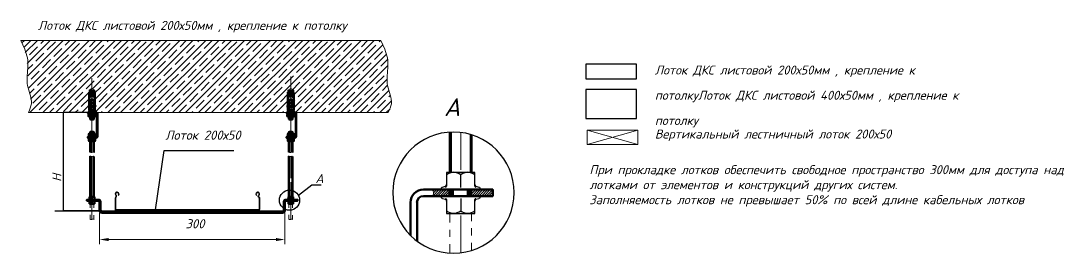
# Model space of a CAD drawing. Extents: x -260425 to 1294666, y -169889 to -2349.
# Drawn here: x 901547 to 930483, y -122259 to -115804 of the extents above; entities that cross this region are included whole.
import ezdxf

# ---------------------------------------------------------------- set-up
doc = ezdxf.new("R2010")
doc.units = 0
doc.header["$LTSCALE"] = 100
for name, color, linetype in [('PDF _0', 7, 'Continuous'), ('PDF _Доп элементы', 5, 'Continuous'), ('PDF _Лотки СКС', 1, 'Continuous'), ('PDF _Основная', 7, 'Continuous'), ('PDF _Ось', 7, 'Continuous'), ('PDF _Тонкая', 7, 'Continuous'), ('PDF _Э надписи свет', 7, 'Continuous')]:
    doc.layers.add(name, color=color, linetype=linetype)
doc.layers.add('PDF _Текст', color=7, linetype='Continuous', true_color=0xb82d00)
doc.styles.add('1ISOCPEUR', font='isocpeui.ttf', dxfattribs={"height": 250})

msp = doc.modelspace()

# ---------------------------------------------------------------- linework, layer by layer
at = {"layer": 'PDF _0', "lineweight": 30}
for points in [[(914167.1, -120429.7), (914154.4, -120421.3), (914145.9, -120412.8), (914139.6, -120400.1), (914135.3, -120383.2), (914135.3, -120084.7), (914135.3, -120055.1), (914135.3, -120031.8), (914135.3, -120023.3), (914135.3, -120017), (914135.3, -120014.9), (914135.3, -120012.8), (913356.4, -120012.8), (913356.4, -120017), (913356.4, -120023.3), (913356.4, -120031.8), (913356.4, -120055.1), (913356.4, -120084.7), (913356.4, -120383.2), (913354.3, -120400.1), (913347.9, -120412.8), (913337.3, -120421.3), (913326.8, -120429.7)], [(913745.9, -120429.7), (913745.9, -120421.3), (913745.9, -120412.8), (913745.9, -120383.2), (913745.9, -120084.7)], [(914228.5, -120493.2), (913265.4, -120493.2)], [(913326.8, -120770.5), (913246.3, -120745.1)], [(913326.8, -120736.7), (913337.3, -120743), (913347.9, -120753.6), (913354.3, -120766.3), (913356.4, -120781.1), (913356.4, -121081.7), (913356.4, -121111.3), (913356.4, -121132.5), (913356.4, -121141), (913356.4, -121147.3), (913356.4, -121151.5), (913356.4, -121153.7), (914135.3, -121153.7), (914135.3, -121147.3), (914135.3, -121141), (914135.3, -121132.5), (914135.3, -121111.3), (914135.3, -121081.7), (914135.3, -120781.1), (914139.6, -120766.3), (914145.9, -120753.6), (914154.4, -120743), (914167.1, -120736.7)], [(913745.9, -120736.7), (913745.9, -120743), (913745.9, -120753.6), (913745.9, -120781.1), (913745.9, -121081.7)], [(914247.5, -120745.1), (914165, -120770.5)]]:
    msp.add_lwpolyline(points, dxfattribs=at)
for points in [[(914135.2, -120083.1, 0.1527507), (913940.2, -120011.1, 0.1527507), (913746, -120083.1, 0.1527507), (913550.7, -120011.1, 0.1527507), (913354.4, -120083.1)], [(913264.1, -120491.4, -1.2355794), (913246.3, -120421.3), (913326.8, -120395.9, 0.3128655), (913356.4, -120355)], [(914135.3, -120355, 0.3128551), (914165, -120395.9), (914247.5, -120421.3, -1.2355794), (914227.6, -120491.4)], [(913245.6, -120743, -1.2355794), (913265.4, -120673.2), (914228.5, -120673.2, -1.2355794), (914246.1, -120743)], [(913354.4, -121079.1, 0.1527507), (913549.4, -121151.1, 0.1527507), (913745.7, -121079.1, 0.1527507), (913941, -121151.1, 0.1527507), (914135.2, -121079.1)]]:
    msp.add_lwpolyline(points, format="xyb", dxfattribs=at)
at = {"layer": 'PDF _0', "color": 3, "lineweight": 30}
for points in [[(904252.4, -120650.5, 2.228536), (904178.5, -120645.7), (904191.2, -120662.6)], [(904195.4, -120658.4), (904183.3, -120641.5, -2.2285391), (904248.3, -120645.7), (904252.6, -120652)], [(908086.2, -120645.9, -2.2285391), (908151.5, -120641.4), (908140.9, -120658.4)], [(908159.9, -120727.1, 0.276324), (908150.5, -120711.3, -0.4638948), (908138.1, -120655.8)], [(908143.1, -120659.7, 0.463944), (908152.8, -120705.5, -0.2763119), (908166.3, -120727.1)], [(904180.7, -120705.7, 0.2763119), (904167.9, -120728.2), (904167.9, -121049.9)], [(904181.6, -121056.3, -0.4142143), (904174.2, -121049.9), (904174.2, -120728.2, -0.276324), (904183.7, -120711.3)], [(908152.5, -121064.8, 0.414214), (908168.4, -121049.9), (908168.4, -120728.2)]]:
    msp.add_lwpolyline(points, format="xyb", dxfattribs=at)
for points in [[(908083.7, -120652), (908088, -120645.7)], [(908145.1, -120662.6), (908157.8, -120645.7)], [(908162.1, -120728.2), (908162.1, -121049.9)], [(908153.6, -121058.4), (904182.7, -121058.4)], [(904182.7, -121066.9), (908153.6, -121066.9)]]:
    msp.add_lwpolyline(points, dxfattribs=at)
for centre, radius, start, end in [((904164.7, -120678.5), 30.7, 298.21009, 37.76472), ((904164.7, -120678.5), 37, 298.2144, 37.75977), ((908116.6, -120615), 49.7, 322.24206, 225.57418), ((904181.6, -121048.9), 15.9, 179.99996, 270.00004), ((908152.5, -121048.9), 7.41, 269.99993, 0.00007)]:
    msp.add_arc(centre, radius, start, end, dxfattribs=at)
at = {"layer": 'PDF _0', "lineweight": 30}
for centre, start, end in [((913313, -120809.7), 0.5488, 70.03904), ((914178.7, -120809.7), 109.95759, 179.44999)]:
    msp.add_arc(centre, 43.4, start, end, dxfattribs=at)
at = {"layer": 'PDF _Доп элементы', "lineweight": 15}
for points in [[(903471.5, -120884.8), (903471.5, -120999.1)], [(903571, -120884.8), (903571, -121001.3)], [(908983.3, -120884.8), (908983.3, -120999.1)], [(909082.8, -120884.8), (909082.8, -121001.3)], [(903471.5, -121198.1), (903471.5, -121312.4)], [(903571, -121200.2), (903571, -121318.8)], [(908983.3, -121198.1), (908983.3, -121312.4)], [(909082.8, -121200.2), (909082.8, -121318.8)], [(913445.3, -121153.7), (913445.3, -121405.5)], [(914046.4, -121153.7), (914046.4, -121369.6)], [(913445.3, -121606.6), (913445.3, -121805.6)], [(914046.4, -121568.5), (914046.4, -121769.6)], [(913445.3, -122006.7), (913445.3, -122258.6)], [(914046.4, -121970.7), (914046.4, -122186.6)]]:
    msp.add_lwpolyline(points, dxfattribs=at)
at = {"layer": 'PDF _Лотки СКС', "lineweight": 30}
for points in [[(917213, -117011.3), (917213, -117411.4), (918622.7, -117411.4), (918622.7, -117011.3)], [(917213, -117711.9), (917213, -118514.2), (918622.7, -118514.2), (918622.7, -117711.9)]]:
    msp.add_lwpolyline(points, close=True, dxfattribs=at)
at = {"layer": 'PDF _Лотки СКС', "lineweight": 0}
msp.add_lwpolyline([(917251.1, -118842.2), (917251.1, -119242.3), (918660.8, -119242.3), (918660.8, -118842.2)], close=True, dxfattribs=at)
for points in [[(918660.8, -118842.2), (917251.1, -119242.3)], [(917251.1, -118842.2), (918660.8, -119242.3)]]:
    msp.add_lwpolyline(points, dxfattribs=at)
at = {"layer": 'PDF _Основная', "lineweight": 50}
for points in [[(903560.4, -117745.8), (903571, -117756.4), (903471.5, -117756.4), (903480, -117745.8)], [(909074.4, -117745.8), (909082.8, -117756.4), (908983.3, -117756.4), (908993.9, -117745.8)], [(903439.7, -118277.1), (903439.7, -117830.5), (903456.7, -117830.5), (903463, -117830.5), (903471.5, -117838.9), (903477.8, -117830.5), (903564.6, -117830.5), (903571, -117838.9), (903577.3, -117830.5), (903600.6, -117830.5), (903600.6, -118277.1)], [(903460.9, -117855.9), (903456.7, -117855.9), (903456.7, -117913), (903460.9, -117913), (903460.9, -117855.9), (903460.9, -117913), (903480, -117913), (903480, -117855.9)], [(903579.4, -117855.9), (903583.7, -117855.9), (903583.7, -117913), (903579.4, -117913), (903579.4, -117855.9), (903579.4, -117913), (903562.5, -117913), (903562.5, -117855.9)], [(908953.7, -118277.1), (908953.7, -117830.5), (908970.6, -117830.5), (908977, -117830.5), (908983.3, -117838.9), (908989.7, -117830.5), (909076.5, -117830.5), (909082.8, -117838.9), (909089.2, -117830.5), (909114.6, -117830.5), (909114.6, -118277.1)], [(908974.9, -117855.9), (908968.5, -117855.9), (908968.5, -117913), (908974.9, -117913), (908974.9, -117855.9), (908974.9, -117913), (908991.8, -117913), (908991.8, -117855.9)], [(909093.4, -117855.9), (909097.6, -117855.9), (909097.6, -117913), (909093.4, -117913), (909093.4, -117855.9), (909093.4, -117913), (909074.4, -117913), (909074.4, -117855.9)], [(903596.4, -118351.2), (903600.6, -118344.8), (903439.7, -118344.8), (903446.1, -118351.2)], [(909108.2, -118351.2), (909114.6, -118344.8), (908953.7, -118344.8), (908957.9, -118351.2)], [(903422.8, -118366), (903619.7, -118366), (903619.7, -118389.3), (903422.8, -118389.3)], [(903448.2, -118469.7), (903594.3, -118469.7), (903619.7, -118454.9), (903619.7, -118404.1), (903594.3, -118389.3), (903448.2, -118389.3), (903422.8, -118404.1), (903422.8, -118454.9)], [(908934.7, -118366), (909131.5, -118366), (909131.5, -118389.3), (908934.7, -118389.3)], [(908960.1, -118469.7), (909106.1, -118469.7), (909131.5, -118454.9), (909131.5, -118404.1), (909106.1, -118389.3), (908960.1, -118389.3), (908934.7, -118404.1), (908934.7, -118454.9)], [(903562.5, -118886.7), (903571, -118895.2), (903471.5, -118895.2), (903477.8, -118886.7)], [(909076.5, -118886.7), (909082.8, -118895.2), (908983.3, -118895.2), (908991.8, -118886.7)], [(903619.7, -119034.9), (903420.7, -119034.9), (903412.2, -119028.5), (903418.6, -119020), (903427, -119017.9), (903431.3, -119013.7), (903433.4, -119009.5), (903433.4, -118948.1), (903446.1, -118935.4), (903596.4, -118935.4), (903607, -118948.1), (903607, -119009.5), (903609.1, -119013.7), (903613.3, -119017.9), (903623.9, -119020), (903630.3, -119028.5)], [(903420.7, -119049.7), (903619.7, -119049.7), (903630.3, -119058.1), (903623.9, -119064.5), (903613.3, -119068.7), (903609.1, -119070.8), (903607, -119077.2), (903607, -119138.6), (903596.4, -119151.3), (903446.1, -119151.3), (903433.4, -119138.6), (903433.4, -119077.2), (903431.3, -119070.8), (903427, -119068.7), (903418.6, -119064.5), (903412.2, -119058.1)], [(909133.6, -119034.9), (908934.7, -119034.9), (908924.1, -119028.5), (908930.4, -119020), (908941, -119017.9), (908945.2, -119013.7), (908947.4, -119009.5), (908947.4, -118948.1), (908957.9, -118935.4), (909108.2, -118935.4), (909120.9, -118948.1), (909120.9, -119009.5), (909123, -119013.7), (909125.2, -119017.9), (909135.7, -119020), (909142.1, -119028.5)], [(908934.7, -119049.7), (909133.6, -119049.7), (909142.1, -119058.1), (909135.7, -119064.5), (909125.2, -119068.7), (909123, -119070.8), (909120.9, -119077.2), (909120.9, -119138.6), (909108.2, -119151.3), (908957.9, -119151.3), (908947.4, -119138.6), (908947.4, -119077.2), (908945.2, -119070.8), (908941, -119068.7), (908930.4, -119064.5), (908924.1, -119058.1)]]:
    msp.add_lwpolyline(points, close=True, dxfattribs=at)
for points in [[(903471.5, -117781.8), (903471.5, -117756.4)], [(903571, -117781.8), (903571, -117756.4)], [(908983.3, -117781.8), (908983.3, -117756.4)], [(909082.8, -117781.8), (909082.8, -117756.4)], [(903444, -117794.5), (903446.1, -117830.5)], [(903460.9, -117866.4), (903480, -117866.4)], [(903460.9, -117872.8), (903480, -117872.8)], [(903579.4, -117866.4), (903562.5, -117866.4)], [(903579.4, -117872.8), (903562.5, -117872.8)], [(903571, -117982.9), (903571, -118230.5)], [(903594.3, -117830.5), (903598.5, -117794.5)], [(908974.9, -117866.4), (908991.8, -117866.4)], [(908974.9, -117872.8), (908991.8, -117872.8)], [(909093.4, -117866.4), (909074.4, -117866.4)], [(909093.4, -117872.8), (909074.4, -117872.8)], [(909082.8, -117982.9), (909082.8, -118230.5)], [(903439.7, -118133.2), (903429.2, -118181.8)], [(903431.3, -118192.4), (903439.7, -118198.8)], [(903600.6, -118344.8), (903600.6, -118296.1), (903439.7, -118296.1), (903439.7, -118344.8)], [(903600.6, -118133.2), (903613.3, -118181.8)], [(903609.1, -118192.4), (903600.6, -118198.8)], [(908945.2, -118192.4), (908953.7, -118198.8)], [(909114.6, -118344.8), (909114.6, -118296.1), (908953.7, -118296.1), (908953.7, -118344.8)], [(909123, -118192.4), (909114.6, -118198.8)], [(903638.7, -118366), (903403.8, -118366), (903403.8, -118351.2), (903638.7, -118351.2)], [(903471.5, -118469.7), (903471.5, -118533.2)], [(903571, -118469.7), (903571, -118533.2), (903471.5, -118533.2), (903480, -118543.8), (903560.4, -118543.8), (903571, -118533.2)], [(909150.6, -118366), (908915.6, -118366), (908915.6, -118351.2), (909150.6, -118351.2)], [(908983.3, -118469.7), (908983.3, -118533.2)], [(909082.8, -118469.7), (909082.8, -118533.2), (908983.3, -118533.2), (908993.9, -118543.8), (909074.4, -118543.8), (909082.8, -118533.2)], [(909171.7, -119015.8), (909171.7, -118385)], [(909186.5, -119015.8), (909186.5, -118385)], [(903471.5, -118935.4), (903471.5, -118895.2)], [(903623.9, -119020), (903613.3, -119017.9), (903609.1, -119013.7), (903607, -119009.5), (903607, -118948.1), (903596.4, -118935.4), (903571, -118935.4), (903571, -118895.2)], [(908983.3, -118935.4), (908983.3, -118895.2)], [(913445.3, -118899.4), (913445.3, -120012.8)], [(903418.6, -119064.5), (903427, -119068.7), (903431.3, -119070.8), (903433.4, -119077.2), (903433.4, -119138.6), (903446.1, -119151.3), (903471.5, -119151.3), (903471.5, -119454)], [(903454.6, -119151.3), (903520.2, -119151.3), (903585.8, -119151.3), (903596.4, -119151.3), (903607, -119138.6), (903607, -119077.2), (903609.1, -119070.8), (903613.3, -119068.7), (903623.9, -119064.5)], [(903473.6, -119017.9), (903475.7, -119013.7), (903477.8, -119009.5), (903477.8, -118948.1)], [(903477.8, -119138.6), (903477.8, -119077.2), (903475.7, -119070.8), (903473.6, -119068.7)], [(903566.7, -119068.7), (903564.6, -119070.8), (903564.6, -119077.2), (903564.6, -119138.6)], [(903571, -119151.3), (903571, -119458.2)], [(908987.6, -119017.9), (908989.7, -119013.7), (908989.7, -119009.5), (908989.7, -118948.1)], [(908989.7, -119138.6), (908989.7, -119077.2), (908989.7, -119070.8), (908987.6, -119068.7)], [(909082.8, -119151.3), (909082.8, -119458.2)], [(914046.4, -118971.4), (914046.4, -120012.8)], [(903471.5, -119566.1), (903471.5, -120694.3)], [(903571, -119574.6), (903571, -120694.3)], [(908983.3, -119566.1), (908983.3, -120694.3)], [(909082.8, -119574.6), (909082.8, -120694.3)], [(912715, -120493.2), (914634.9, -120493.2), (914634.9, -120673.2), (912715, -120673.2)], [(913434.7, -120493.2), (913434.7, -120673.2)], [(913496.1, -120493.2), (913496.1, -120673.2)], [(913974.5, -120493.2), (913974.5, -120673.2)], [(914035.8, -120493.2), (914035.8, -120673.2)], [(903698, -120804.4), (903378.4, -120804.4), (903378.4, -120774.8), (903698, -120774.8)], [(903600.6, -120774.8), (903439.7, -120774.8)], [(903439.7, -120804.4), (903600.6, -120804.4)], [(903450.3, -120764.2), (903454.6, -120760), (903454.6, -120755.7), (903454.6, -120704.9), (903454.6, -120696.5), (903454.6, -120694.3), (903488.4, -120694.3), (903551.9, -120694.3), (903585.8, -120694.3), (903585.8, -120696.5), (903585.8, -120704.9), (903585.8, -120755.7), (903587.9, -120760), (903590, -120764.2)], [(903590, -120815), (903587.9, -120817.1), (903585.8, -120821.3), (903585.8, -120872.1), (903585.8, -120880.6), (903585.8, -120884.8), (903551.9, -120884.8), (903488.4, -120884.8), (903454.6, -120884.8), (903454.6, -120880.6), (903454.6, -120872.1), (903454.6, -120821.3), (903454.6, -120817.1), (903450.3, -120815)], [(903520.2, -120815), (903520.2, -120821.3), (903520.2, -120872.1)], [(903590, -120757.8), (903604.9, -120762.1)], [(903604.9, -120815), (903590, -120819.2)], [(903729.7, -121073.2), (903729.7, -120834)], [(903759.4, -120834), (903759.4, -121073.2)], [(908900.8, -120774.8), (909222.5, -120774.8), (909222.5, -120804.4), (908900.8, -120804.4)], [(909114.6, -120774.8), (908953.7, -120774.8)], [(908953.7, -120804.4), (909114.6, -120804.4)], [(908964.3, -120764.2), (908966.4, -120760), (908968.5, -120755.7), (908968.5, -120704.9), (908968.5, -120696.5), (908968.5, -120694.3), (909000.3, -120694.3), (909065.9, -120694.3), (909099.8, -120694.3), (909099.8, -120696.5), (909099.8, -120704.9), (909099.8, -120755.7), (909099.8, -120760), (909104, -120764.2)], [(909104, -120815), (909099.8, -120817.1), (909099.8, -120821.3), (909099.8, -120872.1), (909099.8, -120880.6), (909099.8, -120884.8), (909065.9, -120884.8), (909000.3, -120884.8), (908968.5, -120884.8), (908968.5, -120880.6), (908968.5, -120872.1), (908968.5, -120821.3), (908966.4, -120817.1), (908964.3, -120815)], [(908981.2, -120774.8), (908981.2, -120804.4)], [(908991.8, -120774.8), (908991.8, -120804.4)], [(909034.1, -120815), (909034.1, -120821.3), (909034.1, -120872.1)], [(909072.2, -120774.8), (909072.2, -120804.4)], [(909082.8, -120774.8), (909082.8, -120804.4)], [(909116.7, -120815), (909104, -120819.2)], [(912355.2, -121765.4), (912355.2, -120853.1)], [(912535.1, -120853.1), (912535.1, -121922)], [(903789, -121105), (908811.9, -121105)], [(908811.9, -121134.6), (903789, -121134.6)]]:
    msp.add_lwpolyline(points, dxfattribs=at)
for points in [[(903596.2, -117793.3, 0.4761649), (903587.9, -117781.8), (903452.4, -117781.8, 0.4761649), (903442.1, -117793.3)], [(903471.5, -117982.9), (903471.5, -118232.6, -0.3426475), (903470.4, -118189)], [(909108.2, -117830.5), (909110.3, -117794.5, 0.4761649), (909101.9, -117781.8), (908966.4, -117781.8, 0.4761649), (908955.8, -117794.5), (908960.1, -117830.5)], [(908983.3, -117982.9), (908983.3, -118232.6, -0.3426475), (908982.2, -118189, -0.3426475), (908982.3, -118231.8)], [(908953.7, -118133.2), (908941, -118181.8, 0.3016986), (908944.8, -118190.5)], [(909114.6, -118133.2), (909125.2, -118181.8, -0.3016986), (909121.4, -118190.5)], [(903637.7, -118363.9, -0.4142139), (903657.8, -118385), (903657.8, -119014.7, -0.4142139), (903638.7, -119034.9), (903403.8, -119034.9), (903403.8, -119049.7), (903638.7, -119049.7, 0.4142136), (903672.6, -119015.8), (903672.6, -118385, 0.4142136), (903637.7, -118349.1)], [(903471.5, -118454.9), (903471.5, -118404.1, -0.1681988), (903568.9, -118404.1), (903568.9, -118454.9, 0.2679164), (903618.1, -118454.6)], [(908985.5, -118454.9), (908985.5, -118404.1, -0.1681988), (909082.8, -118404.1), (909082.8, -118454.9, 0.2679164), (909132, -118454.6)], [(908934.7, -119034.9), (909034.1, -119034.9), (909133.1, -119034.7, 1.0002872), (909135.7, -119020), (909125.2, -119017.9), (909123, -119013.7), (909120.9, -119009.5), (909120.9, -118948.1), (909108.2, -118935.4), (909082.8, -118935.4), (909082.8, -118895.2)], [(903418.6, -119020), (903427, -119017.9), (903431.3, -119013.7), (903433.4, -119009.5), (903433.4, -118948.1), (903446.1, -118935.4), (903454.6, -118935.4), (903520.2, -118935.4), (903584.6, -118935.5, 0.2185061), (903564.6, -118948.1), (903564.6, -119009.5), (903564.6, -119013.7), (903566.7, -119017.9)], [(903622.3, -119020.2, -1.0002872), (903619.7, -119034.9), (903520.2, -119034.9), (903420.7, -119034.9)], [(903420.7, -119049.7), (903520.2, -119049.7), (903619.7, -119049.7, -1.0002872), (903622.3, -119064.3)], [(903433.4, -119137.2, 0.206252), (903454.6, -119149, 0.2185061), (903474.5, -119137.5)], [(903519.4, -118933.3, 0.1250911), (903475.7, -118945.3, 0.1866753), (903454.1, -118933.6)], [(903476.3, -119137.2, 0.115281), (903519.5, -119149.1, 0.1250911), (903562.6, -119137.1)], [(909169.6, -119014.7, -0.4142139), (909150.6, -119034.9), (908915.6, -119034.9), (908915.6, -119049.7), (909150.6, -119049.7, 0.4142136), (909184.4, -119014.7)], [(909099.8, -118935.4), (909034.1, -118935.4), (908968.5, -118935.4), (908957.9, -118935.4), (908947.4, -118948.1), (908947.4, -119009.5), (908945.2, -119013.7), (908941, -119017.9), (908930.4, -119020, 1.0002872), (908933, -119034.7)], [(908933, -119049.8, 1.0002872), (908930.4, -119064.5), (908941, -119068.7), (908945.2, -119070.8), (908947.4, -119077.2), (908947.4, -119138.6), (908957.9, -119151.3), (908983.3, -119151.3), (908983.3, -119454)], [(908934.7, -119049.7), (909034.1, -119049.7), (909133.6, -119049.7, -1.0002872), (909135.7, -119064.5), (909125.2, -119068.7), (909123, -119070.8), (909120.9, -119077.2), (909120.9, -119138.6), (909108.2, -119151.3), (909099.8, -119151.3), (909034.1, -119151.3), (908968.5, -119151.3)], [(908947.4, -119137.2, 0.206252), (908968.6, -119149, 0.2185061), (908988.4, -119137.5)], [(909033.3, -118933.3, 0.1250911), (908989.6, -118945.3, 0.1866753), (908968.1, -118933.6)], [(908990.2, -119137.2, 0.115281), (909033.4, -119149.1, 0.1250911), (909076.6, -119137.1)], [(909032.7, -118935.4, -0.115281), (909076.5, -118948.1), (909076.5, -119009.5), (909078.6, -119013.7), (909080.7, -119017.9)], [(909080.7, -119068.7), (909078.6, -119070.8), (909076.5, -119077.2), (909076.5, -119138.6, 0.1866753), (909098.1, -119150.9)], [(909118.8, -118947.4, 0.206252), (909097.6, -118935.5, 0.2185061), (909077.7, -118947.1)], [(903439, -120772.1, -1.2355537), (903437.6, -120762.1), (903450.3, -120757.8, 0.312872), (903454.6, -120750.5)], [(903454.6, -120826.6, 0.3128463), (903450.3, -120819.2), (903437.6, -120815)], [(903518.7, -120704.3, 0.1527354), (903486.6, -120692.3, 0.1527354), (903453.9, -120704.3)], [(903453.9, -120870.6, 0.1527354), (903486.6, -120882.6, 0.1527354), (903518.7, -120870.6, 0.1527354), (903552.2, -120882.6, 0.1527354), (903584.3, -120870.6)], [(903520.2, -120764.2), (903520.2, -120755.7), (903520.2, -120704.9, -0.1527354), (903552.2, -120692.3, -0.1527354), (903584.3, -120704.3)], [(908871.1, -120834), (908871.1, -121073.2, -0.4142105), (908810.8, -121132.5)], [(908810.8, -121102.9, 0.4142136), (908841.5, -121073.2), (908841.5, -120834)], [(908952.9, -120772.1, -1.2355537), (908949.5, -120762.1), (908964.3, -120757.8, 0.312872), (908968.5, -120750.5)], [(908968.5, -120826.6, 0.3128463), (908964.3, -120819.2), (908949.5, -120815)], [(909032.6, -120704.3, 0.1527354), (909000.5, -120692.3, 0.1527354), (908967.9, -120704.3)], [(908967.9, -120870.6, 0.1527354), (909000.5, -120882.6, 0.1527354), (909032.6, -120870.6, 0.1527354), (909066.1, -120882.6, 0.1527354), (909098.3, -120870.6)], [(909034.1, -120764.2), (909034.1, -120755.7), (909034.1, -120704.9, -0.1527354), (909066.1, -120692.3, -0.1527354), (909098.3, -120704.3)], [(909104, -120757.8), (909116.7, -120762.1, -1.2355537), (909113.2, -120772.1)]]:
    msp.add_lwpolyline(points, format="xyb", dxfattribs=at)
for points in [[(903569.9, -118184.8, 0.3426475), (903569.9, -118227.6, 0.3426475)], [(903570, -118102.7, 0.3426475), (903570, -118059.9, 0.3426475)], [(908982.2, -118059.9, 0.3426475), (908982.2, -118102.7, 0.3426475)]]:
    msp.add_lwpolyline(points, format="xyb", close=True, dxfattribs=at)
for centre, radius, start, end in [((903436.6, -118182.9), 9.53, 165.80014, 232.95409), ((903438.7, -118286.6), 9.53, 270.00002, 89.99998), ((903498, -118081.3), 34.9, 142.17221, 217.82779), ((903440.8, -118081.3), 34.9, 322.17221, 37.82779), ((903440.8, -118210.4), 34.9, 322.17221, 37.82779), ((903599.6, -118286.6), 9.53, 90.00002, 269.99998), ((903601.7, -118182.9), 9.53, 307.04591, 14.19986), ((908952.6, -118286.6), 9.53, 270.00002, 89.99998), ((909111.4, -118081.3), 34.9, 142.17221, 217.82779), ((909111.4, -118206.2), 34.9, 142.17221, 217.82779), ((909054.2, -118081.3), 34.9, 322.17221, 37.82779), ((909054.2, -118206.2), 34.9, 322.17221, 37.82779), ((909113.5, -118286.6), 9.53, 90.00002, 269.99998), ((903445, -118445.4), 49.7, 60.0035, 119.9965), ((903445, -118411.5), 49.7, 240.0035, 299.9965), ((903519.1, -118312), 149.2, 250.90458, 289.09542), ((903593.2, -118445.4), 49.7, 60.0035, 119.9965), ((908959, -118445.4), 49.7, 60.0035, 119.9965), ((908959, -118411.5), 49.7, 240.0035, 299.9965), ((909033.1, -118312), 149.2, 250.90458, 289.09542), ((909107.2, -118445.4), 49.7, 60.0035, 119.9965), ((909149.5, -118384), 34.9, 359.99999, 90.00001), ((909149.5, -118384), 20.1, 359.99996, 90.00004), ((903417.5, -119027.4), 7.41, 101.93121, 281.96411), ((903417.5, -119057.1), 7.41, 78.03589, 258.06879), ((903457.7, -118963.9), 28.6, 94.60116, 143.72893), ((903514.9, -119033.8), 98.4, 61.4255, 87.72984), ((903589, -119116.3), 34.9, 219.6836, 261.97961), ((903580.5, -118966.1), 30.7, 37.52672, 84.14252), ((903582.6, -119120.6), 28.6, 274.60116, 323.72893), ((908969.6, -118963.9), 28.6, 94.60116, 143.72893), ((909094.5, -119120.6), 28.6, 274.60116, 323.72893), ((912714, -120852), 360.9, 89.99981, 180.00019), ((903436.6, -120807.6), 5.29, 63.15508, 267.21466), ((903591.1, -120750.4), 7.41, 180.54944, 250.03784), ((903591.1, -120826.6), 7.41, 109.95673, 179.45048), ((903601.7, -120767.4), 5.29, 243.15508, 87.21465), ((903601.7, -120807.6), 5.29, 272.78534, 116.84492), ((903696.9, -120833), 60.3, 0.0003, 89.9997), ((903696.9, -120833), 30.7, 359.99999, 90.00001), ((908899.7, -120833), 60.3, 90.0003, 179.9997), ((908899.7, -120833), 30.7, 89.99999, 180.00001), ((908950.5, -120807.6), 5.29, 63.15508, 267.21465), ((909105, -120750.4), 7.41, 180.54944, 250.03784), ((909105, -120826.6), 7.41, 109.95673, 179.45048), ((909115.6, -120807.6), 5.29, 272.78535, 116.84492), ((912714, -120852), 181, 90.0003, 179.9997), ((903787.9, -121072.2), 60.3, 180.0003, 269.9997), ((903787.9, -121072.2), 30.7, 179.99999, 270.00001)]:
    msp.add_arc(centre, radius, start, end, dxfattribs=at)
at = {"layer": 'PDF _Основная', "color": 7, "lineweight": 0, "true_color": 0xffffff, "transparency": 33554559}
for points in [[(903418.6, -119020), (903630.3, -119028.5), (903412.2, -119028.5)], [(903630.3, -119028.5), (903412.2, -119028.5), (903619.7, -119034.9)], [(903412.2, -119028.5), (903619.7, -119034.9), (903420.7, -119034.9)], [(903412.2, -119058.1), (903630.3, -119058.1), (903420.7, -119049.7)], [(903418.6, -119064.5), (903623.9, -119064.5), (903412.2, -119058.1)], [(903623.9, -119064.5), (903412.2, -119058.1), (903630.3, -119058.1)], [(903613.3, -119017.9), (903623.9, -119020), (903418.6, -119020)], [(903427, -119017.9), (903613.3, -119017.9), (903418.6, -119020)], [(903623.9, -119020), (903418.6, -119020), (903630.3, -119028.5)], [(903427, -119068.7), (903418.6, -119064.5), (903623.9, -119064.5)], [(903630.3, -119058.1), (903420.7, -119049.7), (903619.7, -119049.7)], [(903431.3, -119013.7), (903609.1, -119013.7), (903427, -119017.9)], [(903609.1, -119013.7), (903427, -119017.9), (903613.3, -119017.9)], [(903613.3, -119068.7), (903427, -119068.7), (903623.9, -119064.5)], [(903431.3, -119070.8), (903613.3, -119068.7), (903427, -119068.7)], [(903433.4, -119009.5), (903607, -119009.5), (903431.3, -119013.7)], [(903607, -119009.5), (903431.3, -119013.7), (903609.1, -119013.7)], [(903609.1, -119070.8), (903431.3, -119070.8), (903613.3, -119068.7)], [(903433.4, -119077.2), (903609.1, -119070.8), (903431.3, -119070.8)], [(903433.4, -118948.1), (903607, -118948.1), (903446.1, -118935.4)], [(903433.4, -118948.1), (903433.4, -119009.5), (903607, -119009.5)], [(903607, -119009.5), (903433.4, -118948.1), (903607, -118948.1)], [(903607, -119077.2), (903433.4, -119077.2), (903609.1, -119070.8)], [(903607, -119138.6), (903607, -119077.2), (903433.4, -119077.2)], [(903433.4, -119077.2), (903607, -119138.6), (903433.4, -119138.6)], [(903607, -119138.6), (903433.4, -119138.6), (903596.4, -119151.3)], [(903433.4, -119138.6), (903596.4, -119151.3), (903446.1, -119151.3)], [(903607, -118948.1), (903446.1, -118935.4), (903596.4, -118935.4)], [(908930.4, -119020), (909142.1, -119028.5), (908924.1, -119028.5)], [(909142.1, -119028.5), (908924.1, -119028.5), (909133.6, -119034.9)], [(908924.1, -119028.5), (909133.6, -119034.9), (908934.7, -119034.9)], [(908924.1, -119058.1), (909142.1, -119058.1), (908934.7, -119049.7)], [(908930.4, -119064.5), (909135.7, -119064.5), (908924.1, -119058.1)], [(909135.7, -119064.5), (908924.1, -119058.1), (909142.1, -119058.1)], [(909125.2, -119017.9), (909135.7, -119020), (908930.4, -119020)], [(908941, -119017.9), (909125.2, -119017.9), (908930.4, -119020)], [(909135.7, -119020), (908930.4, -119020), (909142.1, -119028.5)], [(908941, -119068.7), (908930.4, -119064.5), (909135.7, -119064.5)], [(909142.1, -119058.1), (908934.7, -119049.7), (909133.6, -119049.7)], [(908945.2, -119013.7), (909123, -119013.7), (908941, -119017.9)], [(909123, -119013.7), (908941, -119017.9), (909125.2, -119017.9)], [(909125.2, -119068.7), (908941, -119068.7), (909135.7, -119064.5)], [(908945.2, -119070.8), (909125.2, -119068.7), (908941, -119068.7)], [(908947.4, -119009.5), (909120.9, -119009.5), (908945.2, -119013.7)], [(909120.9, -119009.5), (908945.2, -119013.7), (909123, -119013.7)], [(909123, -119070.8), (908945.2, -119070.8), (909125.2, -119068.7)], [(908947.4, -119077.2), (909123, -119070.8), (908945.2, -119070.8)], [(908947.4, -118948.1), (909120.9, -118948.1), (908957.9, -118935.4)], [(908947.4, -118948.1), (908947.4, -119009.5), (909120.9, -119009.5)], [(909120.9, -119009.5), (908947.4, -118948.1), (909120.9, -118948.1)], [(909120.9, -119077.2), (908947.4, -119077.2), (909123, -119070.8)], [(909120.9, -119138.6), (909120.9, -119077.2), (908947.4, -119077.2)], [(908947.4, -119077.2), (909120.9, -119138.6), (908947.4, -119138.6)], [(909120.9, -119138.6), (908947.4, -119138.6), (909108.2, -119151.3)], [(908947.4, -119138.6), (909108.2, -119151.3), (908957.9, -119151.3)], [(909120.9, -118948.1), (908957.9, -118935.4), (909108.2, -118935.4)]]:
    msp.add_solid(points, dxfattribs=at)
at = {"layer": 'PDF _Ось', "lineweight": 20}
for points in [[(903520.2, -119460.3), (903520.2, -117398.7)], [(909034.1, -117352.1), (909034.1, -119460.3)], [(913745.9, -118907.9), (913745.9, -119942.9)], [(903520.2, -121318.8), (903520.2, -119570.4)], [(909034.1, -119570.4), (909034.1, -120177.9)], [(909034.1, -120287.9), (909034.1, -121318.8)], [(913745.9, -121212.9), (913745.9, -122250.1)]]:
    msp.add_lwpolyline(points, dxfattribs=at)
at = {"layer": 'PDF _Текст', "color": 7, "lineweight": 25}
for points in [[(903401.6, -118351.2), (902724.3, -118351.2)], [(902726.4, -121077.5), (902726.4, -118353.3)], [(909243.7, -120649.9), (909618.3, -120359.9), (909637.4, -120359.9), (909876.6, -120359.9)], [(902489.4, -121081.7), (903789, -121081.7), (902724.3, -121081.7)]]:
    msp.add_lwpolyline(points, dxfattribs=at)
at = {"layer": 'PDF _Текст', "color": 7, "lineweight": 0}
for points in [[(902726.4, -118353.3), (902726.4, -118351.2), (902726.4, -118351.2)], [(902726.4, -121077.5), (902726.4, -121081.7), (902726.4, -121081.7)], [(902726.4, -121083.8), (902726.4, -121081.7), (902726.4, -121081.7)]]:
    msp.add_lwpolyline(points, close=True, dxfattribs=at)
at = {"layer": 'PDF _Текст', "color": 7, "lineweight": 25}
msp.add_lwpolyline([(915229.7, -120576.9, 0.4142134), (913545.8, -118895.2, 0.4142134), (911862, -120576.9, 0.4142134), (913545.8, -122258.6, 0.4142134)], format="xyb", close=True, dxfattribs=at)
at = {"layer": 'PDF _Текст', "color": 7, "lineweight": 0}
for points in [[(903729.7, -121143.1), (903729.7, -122004.6)], [(908871.1, -121143.1), (908871.1, -122004.6)], [(903979.5, -121879.7), (908621.4, -121879.7)]]:
    msp.add_lwpolyline(points, dxfattribs=at)
at = {"layer": 'PDF _Текст', "color": 7, "lineweight": 25}
msp.add_circle((908999.2, -120786.4), 280.5, dxfattribs=at)
at = {"layer": 'PDF _Текст', "color": 7, "lineweight": 0, "transparency": 33554559}
for points in [[(903979.5, -121837.3), (903979.5, -121922), (903729.7, -121879.7)], [(908621.4, -121837.3), (908621.4, -121922), (908871.1, -121879.7)]]:
    msp.add_solid(points, dxfattribs=at)
at = {"layer": 'PDF _Тонкая', "lineweight": 20}
for points in [[(911739.3, -118351.2), (911766.8, -118289.8), (911792.2, -118228.4), (911811.2, -118167), (911819.7, -118137.4), (911823.9, -118105.6), (911826, -118076), (911826, -118044.3), (911821.8, -117982.9), (911809.1, -117921.5), (911792.2, -117858), (911754.1, -117731), (911735, -117667.5), (911720.2, -117604), (911709.6, -117540.5), (911705.4, -117474.9), (911703.3, -117411.4), (911707.5, -117345.7), (911728.7, -117087.5), (911728.7, -117024), (911728.7, -116960.5), (911722.3, -116899.1), (911711.7, -116835.6), (911699, -116774.2), (911682.1, -116712.9), (911660.9, -116651.5), (911637.7, -116590.1), (911586.9, -116469.4), (911531.8, -116348.8), (901547.4, -116348.8), (901602.5, -116469.4), (901653.3, -116590.1), (901676.6, -116651.5), (901695.6, -116712.9), (901712.5, -116774.2), (901727.4, -116835.6), (901737.9, -116899.1), (901742.2, -116960.5), (901744.3, -117024), (901742.2, -117087.5), (901721, -117345.7), (901718.9, -117411.4), (901718.9, -117474.9), (901723.1, -117540.5), (901733.7, -117604), (901748.5, -117667.5), (901767.6, -117731), (901807.8, -117858), (901824.7, -117921.5), (901835.3, -117982.9), (901841.7, -118044.3), (901841.7, -118076), (901839.5, -118105.6), (901833.2, -118137.4), (901826.8, -118167), (901805.7, -118228.4), (901782.4, -118289.8), (901754.9, -118351.2)], [(903600.6, -117726.7), (903439.7, -117726.7), (903520.2, -117680.2)], [(909114.6, -117726.7), (908953.7, -117726.7), (909034.1, -117680.2)]]:
    msp.add_lwpolyline(points, close=True, dxfattribs=at)
for points in [[(901575, -116418.6), (901644.8, -116348.8)], [(901625.8, -116547.8), (901824.7, -116348.8)], [(901670.2, -116683.2), (902004.6, -116348.8)], [(901725.2, -116988), (902362.4, -116348.8)], [(901737.9, -117335.2), (902722.2, -116348.8)], [(901765.5, -117665.4), (903082, -116348.8)], [(901786.6, -116746.7), (902011, -116522.4)], [(901799.3, -118351.2), (903799.6, -116348.8)], [(901812, -117978.6), (903441.9, -116348.8)], [(902099.9, -116433.5), (902184.6, -116348.8)], [(902159.2, -118351.2), (904159.4, -116348.8)], [(902279.8, -116613.4), (902504.2, -116389)], [(902459.7, -116793.3), (902684.1, -116568.9)], [(902519, -118351.2), (904519.3, -116348.8)], [(902773, -116477.9), (902902.1, -116348.8)], [(902952.9, -116657.8), (903177.3, -116433.5)], [(903448.2, -116522.4), (903621.8, -116348.8)], [(903537.1, -117690.8), (904879.1, -116348.8)], [(903600.6, -117987.1), (905236.8, -116348.8)], [(903600.6, -118346.9), (905596.6, -116348.8)], [(903626, -116702.3), (903850.4, -116477.9)], [(903941.4, -116389), (903979.5, -116348.8)], [(903956.2, -118351.2), (905956.5, -116348.8)], [(904121.3, -116568.9), (904339.3, -116348.8)], [(904301.2, -116746.7), (904525.6, -116522.4)], [(904313.9, -118351.2), (906314.2, -116348.8)], [(904614.5, -116433.5), (904699.2, -116348.8)], [(904673.8, -118351.2), (906674, -116348.8)], [(904794.4, -116613.4), (905018.8, -116389)], [(904974.3, -116793.3), (905198.7, -116568.9)], [(905033.6, -118351.2), (907033.9, -116348.8)], [(905287.6, -116477.9), (905416.7, -116348.8)], [(905393.4, -118351.2), (907393.7, -116348.8)], [(905467.5, -116657.8), (905691.9, -116433.5)], [(905751.2, -118351.2), (907751.4, -116348.8)], [(905962.8, -116522.4), (906136.4, -116348.8)], [(906111, -118351.2), (908111.3, -116348.8)], [(906140.6, -116702.3), (906367.1, -116477.9)], [(906456, -116389), (906494.1, -116348.8)], [(906470.8, -118351.2), (908471.1, -116348.8)], [(906635.9, -116568.9), (906854, -116348.8)], [(906815.9, -116746.7), (907040.2, -116522.4)], [(906830.7, -118351.2), (908830.9, -116348.8)], [(907129.1, -116433.5), (907213.8, -116348.8)], [(907188.4, -118351.2), (909188.7, -116348.8)], [(907309, -116613.4), (907533.4, -116389)], [(907489, -116793.3), (907713.3, -116568.9)], [(907548.2, -118351.2), (909548.5, -116348.8)], [(907802.2, -116477.9), (907931.3, -116348.8)], [(907908.1, -118351.2), (909908.3, -116348.8)], [(907982.1, -116657.8), (908206.5, -116433.5)], [(908265.8, -118351.2), (910266, -116348.8)], [(908477.4, -116522.4), (908651, -116348.8)], [(908657.4, -116702.3), (908881.7, -116477.9)], [(908970.6, -116389), (909008.7, -116348.8)], [(909123, -117853.7), (910625.9, -116348.8)], [(909123, -118213.6), (910985.7, -116348.8)], [(909150.6, -116568.9), (909368.6, -116348.8)], [(909330.5, -116746.7), (909554.8, -116522.4)], [(909345.3, -118351.2), (911345.5, -116348.8)], [(909643.7, -116433.5), (909728.4, -116348.8)], [(909703, -118351.2), (911586.9, -116467.3)], [(909823.7, -116613.4), (910048, -116389)], [(910003.6, -116793.3), (910227.9, -116568.9)], [(910319, -116477.9), (910446, -116348.8)], [(910496.8, -116657.8), (910721.1, -116433.5)], [(910992.1, -116522.4), (911165.6, -116348.8)], [(911172, -116702.3), (911396.3, -116477.9)], [(911485.2, -116389), (911523.3, -116348.8)], [(901964.4, -116926.6), (902188.8, -116702.3)], [(902144.3, -117106.6), (902368.7, -116882.2)], [(902639.6, -116973.2), (902864, -116746.7)], [(903132.8, -116837.7), (903357.2, -116613.4)], [(903312.7, -117017.7), (903537.1, -116793.3)], [(903805.9, -116882.2), (904030.3, -116657.8)], [(903985.9, -117062.1), (904210.2, -116837.7)], [(904479, -116926.6), (904705.5, -116702.3)], [(904659, -117106.6), (904883.3, -116882.2)], [(905154.3, -116973.2), (905378.6, -116746.7)], [(905647.4, -116837.7), (905871.8, -116613.4)], [(905827.4, -117017.7), (906051.7, -116793.3)], [(906320.6, -116882.2), (906544.9, -116657.8)], [(906500.5, -117062.1), (906724.8, -116837.7)], [(906995.8, -116926.6), (907220.1, -116702.3)], [(907173.6, -117106.6), (907400.1, -116882.2)], [(907668.9, -116973.2), (907893.2, -116746.7)], [(908162.1, -116837.7), (908386.4, -116613.4)], [(908342, -117017.7), (908566.3, -116793.3)], [(908835.2, -116882.2), (909061.7, -116657.8)], [(909015.1, -117062.1), (909239.5, -116837.7)], [(909510.4, -116926.6), (909734.8, -116702.3)], [(909690.3, -117106.6), (909914.7, -116882.2)], [(910062.8, -118351.2), (911686.3, -116727.7)], [(910183.5, -116973.2), (910407.9, -116746.7)], [(910676.7, -116837.7), (910901, -116613.4)], [(910856.6, -117017.7), (911081, -116793.3)], [(911351.9, -116882.2), (911576.3, -116657.8)], [(911529.7, -117062.1), (911718.1, -116873.7)], [(901731.6, -117159.5), (901875.5, -117017.7)], [(902324.3, -117286.5), (902548.6, -117062.1)], [(902817.4, -117151), (903043.9, -116926.6)], [(902997.4, -117330.9), (903221.7, -117106.6)], [(903492.7, -117197.6), (903717, -116973.2)], [(903672.6, -117377.5), (903897, -117151)], [(904165.8, -117242), (904390.1, -117017.7)], [(904838.9, -117286.5), (905063.2, -117062.1)], [(905334.2, -117151), (905558.5, -116926.6)], [(905512, -117330.9), (905738.5, -117106.6)], [(906007.3, -117197.6), (906231.6, -116973.2)], [(906187.2, -117377.5), (906411.6, -117151)], [(906680.4, -117242), (906904.8, -117017.7)], [(907353.5, -117286.5), (907577.9, -117062.1)], [(907848.8, -117151), (908073.2, -116926.6)], [(908028.7, -117330.9), (908253.1, -117106.6)], [(908521.9, -117197.6), (908746.3, -116973.2)], [(908701.8, -117377.5), (908926.2, -117151)], [(909195, -117242), (909419.4, -117017.7)], [(909868.1, -117286.5), (910092.5, -117062.1)], [(910363.4, -117151), (910587.8, -116926.6)], [(910422.7, -118351.2), (911728.7, -117043.1)], [(910543.3, -117330.9), (910767.7, -117106.6)], [(911036.5, -117197.6), (911260.9, -116973.2)], [(911216.4, -117377.5), (911440.8, -117151)], [(901831.1, -117421.9), (902055.4, -117197.6)], [(902011, -117601.9), (902235.4, -117377.5)], [(902504.2, -117466.4), (902728.5, -117242)], [(902684.1, -117646.3), (902908.5, -117421.9)], [(903177.3, -117510.8), (903401.6, -117286.5)], [(903357.2, -117690.8), (903581.6, -117466.4)], [(903850.4, -117555.3), (904076.9, -117330.9)], [(904345.7, -117421.9), (904570.1, -117197.6)], [(904525.6, -117601.9), (904750, -117377.5)], [(905018.8, -117466.4), (905243.2, -117242)], [(905198.7, -117646.3), (905423.1, -117421.9)], [(905691.9, -117510.8), (905916.3, -117286.5)], [(905871.8, -117690.8), (906096.2, -117466.4)], [(906367.1, -117555.3), (906591.5, -117330.9)], [(906860.3, -117421.9), (907084.7, -117197.6)], [(907040.2, -117601.9), (907264.6, -117377.5)], [(907533.4, -117466.4), (907757.8, -117242)], [(907713.3, -117646.3), (907937.7, -117421.9)], [(908206.5, -117510.8), (908430.9, -117286.5)], [(908386.4, -117690.8), (908610.8, -117466.4)], [(908881.7, -117555.3), (909106.1, -117330.9)], [(909374.9, -117421.9), (909599.3, -117197.6)], [(909554.8, -117601.9), (909779.2, -117377.5)], [(910048, -117466.4), (910272.4, -117242)], [(910227.9, -117646.3), (910452.3, -117421.9)], [(910721.1, -117510.8), (910947.6, -117286.5)], [(910782.5, -118351.2), (911703.3, -117428.3)], [(910901, -117690.8), (911125.4, -117466.4)], [(911396.3, -117555.3), (911620.7, -117330.9)], [(911709.6, -117242), (911716, -117235.7)], [(901790.9, -117822), (901920, -117690.8)], [(902188.8, -117781.8), (902415.3, -117555.3)], [(902368.7, -117959.6), (902593.1, -117735.2)], [(902864, -117826.2), (903088.4, -117601.9)], [(903439.7, -117830.5), (903439.7, -117726.7)], [(903480, -117745.8), (903480, -117781.8)], [(903560.4, -117745.8), (903560.4, -117781.8)], [(903600.6, -117807.2), (903761.5, -117646.3)], [(903600.6, -117830.5), (903600.6, -117726.7)], [(904030.3, -117735.2), (904254.7, -117510.8)], [(904210.2, -117915.1), (904434.6, -117690.8)], [(904705.5, -117781.8), (904929.9, -117555.3)], [(904883.3, -117959.6), (905109.8, -117735.2)], [(905378.6, -117826.2), (905603, -117601.9)], [(906051.7, -117870.7), (906276.1, -117646.3)], [(906544.9, -117735.2), (906769.3, -117510.8)], [(906724.8, -117915.1), (906949.2, -117690.8)], [(907220.1, -117781.8), (907444.5, -117555.3)], [(907400.1, -117959.6), (907624.4, -117735.2)], [(907893.2, -117826.2), (908117.6, -117601.9)], [(908566.3, -117870.7), (908790.7, -117646.3)], [(908953.7, -117830.5), (908953.7, -117726.7)], [(908993.9, -117745.8), (908993.9, -117781.8)], [(909061.7, -117735.2), (909286, -117510.8)], [(909074.4, -117745.8), (909074.4, -117781.8)], [(909114.6, -117830.5), (909114.6, -117726.7)], [(909239.5, -117915.1), (909463.8, -117690.8)], [(909734.8, -117781.8), (909959.1, -117555.3)], [(909914.7, -117959.6), (910139, -117735.2)], [(910407.9, -117826.2), (910632.2, -117601.9)], [(911081, -117870.7), (911305.3, -117646.3)], [(911140.2, -118351.2), (911754.1, -117735.2)], [(911576.3, -117735.2), (911718.1, -117593.4)], [(901875.5, -118095.1), (902099.9, -117870.7)], [(902055.4, -118275), (902279.8, -118050.6)], [(902548.6, -118139.5), (902773, -117915.1)], [(902878.8, -118351.2), (903439.7, -117788.1)], [(903043.9, -118006.2), (903268.3, -117781.8)], [(903221.7, -118186.1), (903439.7, -117968.1)], [(903492.7, -117872.8), (903492.7, -117925.7), (903520.2, -117906.7), (903547.7, -117925.7), (903547.7, -117872.8)], [(903492.7, -117963.8), (903492.7, -118016.7), (903520.2, -117997.7), (903547.7, -118016.7), (903547.7, -117963.8)], [(903492.7, -118054.8), (903492.7, -118107.8), (903520.2, -118088.7), (903547.7, -118107.8), (903547.7, -118054.8)], [(903717, -118050.6), (903941.4, -117826.2)], [(903897, -118230.5), (904121.3, -118006.2)], [(904390.1, -118095.1), (904614.5, -117870.7)], [(904570.1, -118275), (904794.4, -118050.6)], [(905063.2, -118139.5), (905287.6, -117915.1)], [(905558.5, -118006.2), (905782.9, -117781.8)], [(905738.5, -118186.1), (905962.8, -117959.6)], [(906231.6, -118050.6), (906456, -117826.2)], [(906411.6, -118230.5), (906635.9, -118006.2)], [(906904.8, -118095.1), (907129.1, -117870.7)], [(907084.7, -118275), (907309, -118050.6)], [(907577.9, -118139.5), (907802.2, -117915.1)], [(908073.2, -118006.2), (908297.5, -117781.8)], [(908253.1, -118186.1), (908477.4, -117959.6)], [(908625.6, -118351.2), (908962.2, -118014.6)], [(908746.3, -118050.6), (908962.2, -117834.7)], [(909006.6, -117872.8), (909006.6, -117925.7), (909034.1, -117906.7), (909061.7, -117925.7), (909061.7, -117872.8)], [(909006.6, -117963.8), (909006.6, -118016.7), (909034.1, -117997.7), (909061.7, -118016.7), (909061.7, -117963.8)], [(909006.6, -118054.8), (909006.6, -118107.8), (909034.1, -118088.7), (909061.7, -118107.8), (909061.7, -118054.8)], [(909123, -118033.7), (909150.6, -118006.2)], [(909419.4, -118095.1), (909643.7, -117870.7)], [(909599.3, -118275), (909823.7, -118050.6)], [(910092.5, -118139.5), (910319, -117915.1)], [(910587.8, -118006.2), (910812.1, -117781.8)], [(910767.7, -118186.1), (910992.1, -117959.6)], [(911260.9, -118050.6), (911485.2, -117826.2)], [(911440.8, -118230.5), (911665.2, -118006.2)], [(911500.1, -118351.2), (911826, -118025.2)], [(911754.1, -117915.1), (911796.4, -117872.8)], [(902339.1, -118351.2), (902459.7, -118230.5)], [(902728.5, -118319.4), (902952.9, -118095.1)], [(903056.6, -118351.2), (903132.8, -118275)], [(903236.5, -118351.2), (903439.7, -118145.9)], [(903416.5, -118351.2), (903444, -118323.7)], [(903492.7, -118145.9), (903492.7, -118198.8), (903520.2, -118179.7), (903547.7, -118198.8), (903547.7, -118145.9)], [(903607, -118160.7), (903626, -118139.5)], [(903776.3, -118351.2), (903805.9, -118319.4)], [(904136.1, -118351.2), (904301.2, -118186.1)], [(904853.7, -118351.2), (904974.3, -118230.5)], [(905243.2, -118319.4), (905467.5, -118095.1)], [(905573.4, -118351.2), (905647.4, -118275)], [(905931.1, -118351.2), (906140.6, -118139.5)], [(906290.9, -118351.2), (906320.6, -118319.4)], [(906650.8, -118351.2), (906815.9, -118186.1)], [(907368.3, -118351.2), (907489, -118230.5)], [(907757.8, -118319.4), (907982.1, -118095.1)], [(908088, -118351.2), (908162.1, -118275)], [(908445.7, -118351.2), (908657.4, -118139.5)], [(908805.5, -118351.2), (908835.2, -118319.4)], [(908926.2, -118230.5), (908960.1, -118196.7)], [(909006.6, -118145.9), (909006.6, -118198.8), (909034.1, -118179.7), (909061.7, -118198.8), (909061.7, -118145.9)], [(909165.4, -118351.2), (909330.5, -118186.1)], [(909882.9, -118351.2), (910003.6, -118230.5)], [(910272.4, -118319.4), (910496.8, -118095.1)], [(910602.6, -118351.2), (910676.7, -118275)], [(910960.3, -118351.2), (911172, -118139.5)], [(911320.1, -118351.2), (911351.9, -118319.4)], [(911680, -118351.2), (911785.8, -118245.3)], [(903480, -118543.8), (903480, -118469.7)], [(903560.4, -118543.8), (903560.4, -118469.7)], [(908993.9, -118543.8), (908993.9, -118469.7)], [(909074.4, -118543.8), (909074.4, -118469.7)], [(903477.8, -118886.7), (903477.8, -118935.4)], [(903562.5, -118886.7), (903562.5, -118935.4)], [(908991.8, -118886.7), (908991.8, -118935.4)], [(909076.5, -118886.7), (909076.5, -118935.4)], [(913487.6, -120012.8), (913487.6, -118897.3)], [(903477.8, -119458.2), (903477.8, -119151.3)], [(903564.6, -119458.2), (903564.6, -119151.3)], [(908989.7, -119458.2), (908989.7, -119151.3)], [(909076.5, -119458.2), (909076.5, -119151.3)], [(914006.2, -120012.8), (914006.2, -118958.7)], [(903477.8, -120694.3), (903477.8, -119568.3)], [(903564.6, -120694.3), (903564.6, -119570.4)], [(908989.7, -120694.3), (908989.7, -119568.3)], [(909076.5, -120694.3), (909076.5, -119570.4)], [(912964.8, -120493.2), (912986, -120541.9), (912992.3, -120565.2), (912994.4, -120588.5), (912992.3, -120611.8), (912983.9, -120633), (912971.2, -120652), (912956.3, -120673.2)], [(912971.2, -120673.2), (913151.1, -120493.2)], [(912981.7, -120529.2), (913017.7, -120493.2)], [(912994.4, -120584.3), (913085.5, -120493.2)], [(913038.9, -120673.2), (913218.8, -120493.2)], [(913106.6, -120673.2), (913286.5, -120493.2)], [(913174.4, -120673.2), (913354.3, -120493.2)], [(913242.1, -120673.2), (913422, -120493.2)], [(913309.8, -120673.2), (913434.7, -120546.2)], [(913375.4, -120673.2), (913434.7, -120613.9)], [(913542.7, -120673.2), (913542.7, -120493.2)], [(913927.9, -120673.2), (913927.9, -120493.2)], [(914035.8, -120552.5), (914095.1, -120493.2)], [(914035.8, -120620.3), (914162.8, -120493.2)], [(914050.7, -120673.2), (914230.6, -120493.2)], [(914116.3, -120673.2), (914296.2, -120493.2)], [(914184, -120673.2), (914363.9, -120493.2)], [(914251.8, -120673.2), (914431.7, -120493.2)], [(914319.5, -120673.2), (914499.4, -120493.2)], [(914387.2, -120673.2), (914567.1, -120493.2)], [(914455, -120673.2), (914634.9, -120493.2)], [(914520.6, -120673.2), (914634.9, -120558.9)], [(914588.3, -120673.2), (914634.9, -120626.6)], [(908902.9, -120774.8), (908909.3, -120789.6), (908907.1, -120798.1), (908902.9, -120804.4)], [(908905, -120804.4), (908934.7, -120774.8)], [(908907.1, -120779), (908911.4, -120774.8)], [(908909.3, -120789.6), (908924.1, -120774.8)], [(908915.6, -120804.4), (908945.2, -120774.8)], [(908926.2, -120804.4), (908957.9, -120774.8)], [(908938.9, -120804.4), (908968.5, -120774.8)], [(908949.5, -120804.4), (908979.1, -120774.8)], [(908960.1, -120804.4), (908981.2, -120783.2)], [(908972.8, -120804.4), (908981.2, -120793.8)], [(909000.3, -120804.4), (909000.3, -120774.8)], [(909063.8, -120804.4), (909063.8, -120774.8)], [(909082.8, -120783.2), (909091.3, -120774.8)], [(909082.8, -120795.9), (909104, -120774.8)], [(909084.9, -120804.4), (909114.6, -120774.8)], [(909095.5, -120804.4), (909125.2, -120774.8)], [(909106.1, -120804.4), (909137.9, -120774.8)], [(909118.8, -120804.4), (909148.4, -120774.8)], [(909129.4, -120804.4), (909159, -120774.8)], [(909140, -120804.4), (909169.6, -120774.8)], [(909152.7, -120804.4), (909182.3, -120774.8)], [(909163.3, -120804.4), (909182.3, -120785.4)], [(909173.8, -120804.4), (909182.3, -120795.9)]]:
    msp.add_lwpolyline(points, dxfattribs=at)
for points in [[(903580, -119461.3, 0.1404518), (903519.9, -119459.4, -0.2836746), (903462.4, -119447.9)], [(909091.8, -119461.3, 0.1404518), (909031.8, -119459.4, -0.2836746), (908974.2, -119447.9)], [(909088.7, -119579.7, 0.2745221), (909032.3, -119569.8, -0.2727508), (908974.2, -119558.6)]]:
    msp.add_lwpolyline(points, format="xyb", dxfattribs=at)
for centre, radius, start, end in [((903498, -119514.3), 58.2, 229.6156, 290.64109), ((903540.3, -119622.2), 56.1, 49.26041, 110.66358), ((903500.1, -121266.9), 56.1, 227.81162, 291.16079), ((903546.6, -121423.5), 109, 72.2001, 104.18008), ((909011.9, -121266.9), 56.1, 227.81162, 291.16079), ((909058.5, -121423.5), 109, 72.2001, 104.18008)]:
    msp.add_arc(centre, radius, start, end, dxfattribs=at)
at = {"layer": 'PDF _Э надписи свет', "lineweight": 30}
msp.add_lwpolyline([(905277, -121058.4), (905518.3, -119405.3), (905598.8, -119405.3), (907450.9, -119405.3)], dxfattribs=at)

# ---------------------------------------------------------------- texts
at = {"layer": 'PDF _Текст', "color": 7, "attachment_point": 7, "style": '1ISOCPEUR'}
for s, insert, char_height in [('Лоток ДКС листовой 200х50мм , крепление к потолку', (902021.5, -116123.4), 250.002), ('Лоток ДКС листовой 200х50мм , крепление к', (919132.8, -117363.8), 250.002), ('потолкуЛоток ДКС листовой 400х50мм , крепление к', (919132.8, -118064.4), 250.002), ('А', (913282.4, -118452.8), 500.1), ('потолку', (919132.8, -118765), 250), ('Лоток 200х50', (905551.9, -119106.6), 253.887), ('Вертикальный лестничный лоток 200х50', (919132.9, -119141.8), 250.002), ('А', (909718, -120309.1), 250), ('При прокладке лотков обеспечить свободное пространство 300мм для доступа над', (917316.8, -120132.4), 250.002), ('лотками от элементов и конструкций других систем.', (917316.8, -120549.4), 250.002), ('Заполняемость лотков не превышает 50% по всей длине кабельных лотков', (917312.6, -120966.3), 250.002), ('300', (906112.9, -121568.3), 253.89)]:
    msp.add_mtext(s, dxfattribs=dict(at, insert=insert, char_height=char_height))
at = {"layer": 'PDF _Текст', "color": 7, "insert": (902667.2, -120272.9), "char_height": 250, "attachment_point": 7, "rotation": 90, "style": '1ISOCPEUR'}
msp.add_mtext('H', dxfattribs=at)

doc.saveas('drawing.dxf')
